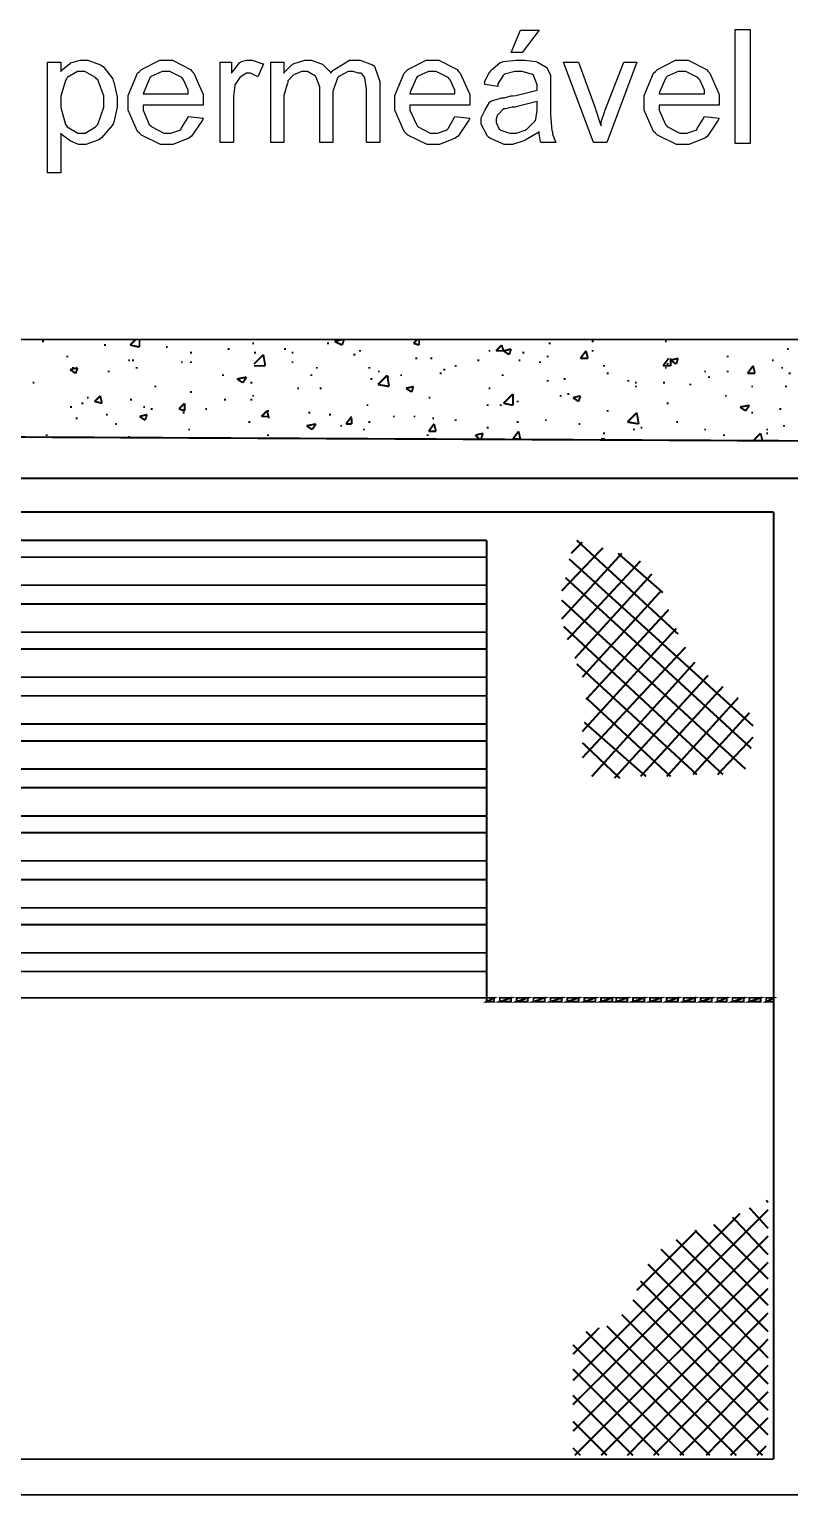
# Model space of a CAD drawing. Header units: metres. Extents: x 3290 to 4536, y 1562 to 1983.
# Drawn here: x 4030.43 to 4039.74, y 1729.3 to 1747.25 of the extents above; entities that cross this region are included whole.
import ezdxf

# ---------------------------------------------------------------- set-up
doc = ezdxf.new("R2010")
doc.units = ezdxf.units.M
for name, color, linetype in [('C00-00-00-BLACK', 7, 'Continuous'), ('C00-FF-00', 3, 'Continuous'), ('CFF-7E-00', 30, 'Continuous')]:
    doc.layers.add(name, color=color, linetype=linetype)

msp = doc.modelspace()

# ---------------------------------------------------------------- linework, layer by layer
at = {"layer": 'C00-00-00-BLACK', "const_width": 0.0229}
for points in [[(4014.67, 1743.451), (4070.324, 1743.451)], [(4030.588, 1743.428), (4030.611, 1743.428)], [(4031.346, 1743.383), (4031.37, 1743.383)], [(4031.667, 1743.383), (4031.736, 1743.451)], [(4031.667, 1743.383), (4031.782, 1743.359)], [(4031.782, 1743.359), (4031.782, 1743.451)], [(4032.105, 1743.359), (4032.127, 1743.359)], [(4032.862, 1743.335), (4032.885, 1743.335)], [(4033.161, 1743.405), (4033.183, 1743.405)], [(4033.55, 1743.335), (4033.575, 1743.335)], [(4034.079, 1743.405), (4034.102, 1743.405)], [(4034.17, 1743.428), (4034.262, 1743.451)], [(4034.17, 1743.428), (4034.262, 1743.383)], [(4034.262, 1743.383), (4034.285, 1743.451)], [(4035.136, 1743.405), (4035.182, 1743.451)], [(4035.136, 1743.405), (4035.206, 1743.383)], [(4035.206, 1743.383), (4035.206, 1743.451)], [(4035.297, 1743.451), (4035.32, 1743.451)], [(4036.147, 1743.312), (4036.215, 1743.383)], [(4036.238, 1743.312), (4036.215, 1743.383)], [(4036.238, 1743.312), (4036.33, 1743.335)], [(4036.307, 1743.266), (4036.33, 1743.335)], [(4036.79, 1743.405), (4036.813, 1743.405)], [(4037.318, 1743.428), (4037.34, 1743.428)], [(4038.213, 1743.428), (4038.236, 1743.428)], [(4039.706, 1743.335), (4039.729, 1743.335)], [(4030.887, 1743.243), (4030.909, 1743.243)], [(4031.644, 1743.197), (4031.667, 1743.197)], [(4031.691, 1743.197), (4031.714, 1743.197)], [(4032.288, 1743.174), (4032.311, 1743.174)], [(4032.402, 1743.289), (4032.425, 1743.289)], [(4032.402, 1743.174), (4032.425, 1743.174)], [(4033.183, 1743.289), (4033.206, 1743.289)], [(4033.183, 1743.151), (4033.298, 1743.266)], [(4033.321, 1743.129), (4033.298, 1743.266)], [(4033.643, 1743.289), (4033.666, 1743.289)], [(4033.643, 1743.174), (4033.666, 1743.174)], [(4034.401, 1743.266), (4034.424, 1743.266)], [(4034.47, 1743.312), (4034.493, 1743.312)], [(4035.159, 1743.221), (4035.182, 1743.221)], [(4035.343, 1743.221), (4035.366, 1743.221)], [(4035.918, 1743.197), (4035.941, 1743.197)], [(4036.055, 1743.312), (4036.078, 1743.312)], [(4036.147, 1743.312), (4036.238, 1743.312)], [(4036.238, 1743.312), (4036.307, 1743.266)], [(4036.422, 1743.197), (4036.444, 1743.197)], [(4036.468, 1743.289), (4036.491, 1743.289)], [(4036.674, 1743.174), (4036.698, 1743.174)], [(4036.767, 1743.243), (4036.79, 1743.243)], [(4037.179, 1743.221), (4037.248, 1743.312)], [(4037.179, 1743.221), (4037.271, 1743.221)], [(4037.271, 1743.221), (4037.248, 1743.312)], [(4037.318, 1743.312), (4037.34, 1743.312)], [(4038.19, 1743.129), (4038.26, 1743.221)], [(4038.284, 1743.129), (4038.284, 1743.221)], [(4038.284, 1743.197), (4038.375, 1743.221)], [(4038.284, 1743.197), (4038.352, 1743.151)], [(4038.352, 1743.151), (4038.375, 1743.221)], [(4038.971, 1743.243), (4038.994, 1743.243)], [(4039.523, 1743.197), (4039.545, 1743.197)], [(4030.932, 1743.083), (4031.024, 1743.105)], [(4030.932, 1743.083), (4031.001, 1743.037)], [(4030.955, 1743.105), (4030.978, 1743.105)], [(4031.001, 1743.037), (4031.024, 1743.105)], [(4031.392, 1743.06), (4031.415, 1743.06)], [(4031.736, 1743.105), (4031.759, 1743.105)], [(4032.793, 1743.014), (4032.817, 1743.014)], [(4032.977, 1742.968), (4033.092, 1742.991)], [(4033.046, 1742.922), (4033.092, 1742.991)], [(4033.183, 1743.129), (4033.321, 1743.129)], [(4033.183, 1743.129), (4033.206, 1743.129)], [(4033.873, 1743.014), (4033.896, 1743.014)], [(4033.941, 1743.105), (4033.964, 1743.105)], [(4034.585, 1743.105), (4034.608, 1743.105)], [(4034.7, 1743.06), (4034.723, 1743.06)], [(4034.7, 1742.9), (4034.814, 1743.014)], [(4034.837, 1742.876), (4034.814, 1743.014)], [(4034.814, 1742.991), (4034.837, 1742.991)], [(4034.974, 1743.014), (4034.997, 1743.014)], [(4035.457, 1743.037), (4035.48, 1743.037)], [(4035.503, 1743.083), (4035.526, 1743.083)], [(4035.641, 1743.129), (4035.664, 1743.129)], [(4036.215, 1743.014), (4036.238, 1743.014)], [(4037.455, 1743.129), (4037.48, 1743.129)], [(4037.502, 1743.037), (4037.525, 1743.037)], [(4038.19, 1743.129), (4038.284, 1743.129)], [(4038.213, 1743.105), (4038.236, 1743.105)], [(4038.236, 1743.151), (4038.26, 1743.151)], [(4038.696, 1743.06), (4038.718, 1743.06)], [(4038.742, 1742.991), (4038.764, 1742.991)], [(4038.971, 1743.06), (4038.994, 1743.06)], [(4039.224, 1743.037), (4039.293, 1743.129)], [(4039.224, 1743.037), (4039.316, 1743.037)], [(4039.316, 1743.037), (4039.293, 1743.129)], [(4039.637, 1743.105), (4039.66, 1743.105)], [(4039.729, 1743.037), (4039.752, 1743.037)], [(4030.474, 1742.922), (4030.496, 1742.922)], [(4031.965, 1742.876), (4031.988, 1742.876)], [(4032.402, 1742.808), (4032.425, 1742.808)], [(4032.977, 1742.968), (4033.046, 1742.922)], [(4033.138, 1742.922), (4033.161, 1742.922)], [(4033.712, 1742.854), (4033.735, 1742.854)], [(4033.988, 1742.854), (4034.01, 1742.854)], [(4034.608, 1742.968), (4034.631, 1742.968)], [(4034.7, 1742.9), (4034.837, 1742.876)], [(4035.044, 1742.854), (4035.136, 1742.876)], [(4035.044, 1742.854), (4035.112, 1742.808)], [(4035.112, 1742.808), (4035.136, 1742.876)], [(4036.055, 1742.854), (4036.078, 1742.854)], [(4036.767, 1742.945), (4036.79, 1742.945)], [(4036.974, 1742.968), (4036.997, 1742.968)], [(4037.754, 1742.945), (4037.777, 1742.945)], [(4037.846, 1742.922), (4037.869, 1742.922)], [(4037.846, 1742.876), (4037.869, 1742.876)], [(4038.19, 1742.922), (4038.213, 1742.922)], [(4038.513, 1742.9), (4038.535, 1742.9)], [(4039.271, 1742.876), (4039.293, 1742.876)], [(4039.683, 1742.876), (4039.706, 1742.876)], [(4030.932, 1742.624), (4030.955, 1742.624)], [(4031.07, 1742.67), (4031.093, 1742.67)], [(4031.139, 1742.739), (4031.161, 1742.739)], [(4031.231, 1742.693), (4031.301, 1742.761)], [(4031.231, 1742.693), (4031.323, 1742.67)], [(4031.323, 1742.67), (4031.301, 1742.761)], [(4031.667, 1742.716), (4031.691, 1742.716)], [(4031.828, 1742.624), (4031.851, 1742.624)], [(4032.265, 1742.601), (4032.334, 1742.67)], [(4032.334, 1742.578), (4032.334, 1742.67)], [(4032.817, 1742.716), (4032.84, 1742.716)], [(4033.138, 1742.716), (4033.161, 1742.716)], [(4033.161, 1742.761), (4033.183, 1742.761)], [(4034.561, 1742.647), (4034.585, 1742.647)], [(4035.32, 1742.739), (4035.343, 1742.739)], [(4036.032, 1742.647), (4036.055, 1742.647)], [(4036.192, 1742.647), (4036.215, 1742.647)], [(4036.238, 1742.67), (4036.353, 1742.785)], [(4036.238, 1742.67), (4036.353, 1742.647)], [(4036.353, 1742.647), (4036.353, 1742.785)], [(4036.399, 1742.693), (4036.422, 1742.693)], [(4036.927, 1742.761), (4036.95, 1742.761)], [(4037.019, 1742.785), (4037.042, 1742.785)], [(4037.088, 1742.739), (4037.179, 1742.761)], [(4037.088, 1742.739), (4037.157, 1742.693)], [(4037.157, 1742.693), (4037.179, 1742.761)], [(4038.236, 1742.67), (4038.26, 1742.67)], [(4038.948, 1742.761), (4038.971, 1742.761)], [(4039.133, 1742.624), (4039.248, 1742.647)], [(4039.133, 1742.624), (4039.201, 1742.578)], [(4039.201, 1742.578), (4039.248, 1742.647)], [(4031.001, 1742.487), (4031.024, 1742.487)], [(4031.37, 1742.532), (4031.392, 1742.532)], [(4031.782, 1742.509), (4031.874, 1742.532)], [(4031.782, 1742.509), (4031.851, 1742.464)], [(4031.851, 1742.464), (4031.874, 1742.532)], [(4031.92, 1742.601), (4031.943, 1742.601)], [(4032.265, 1742.601), (4032.334, 1742.578)], [(4032.311, 1742.556), (4032.334, 1742.556)], [(4032.586, 1742.601), (4032.609, 1742.601)], [(4033.114, 1742.441), (4033.138, 1742.441)], [(4033.275, 1742.509), (4033.343, 1742.578)], [(4033.275, 1742.509), (4033.367, 1742.509)], [(4033.367, 1742.487), (4033.343, 1742.578)], [(4033.343, 1742.578), (4033.367, 1742.578)], [(4033.85, 1742.556), (4033.873, 1742.556)], [(4034.102, 1742.532), (4034.125, 1742.532)], [(4034.309, 1742.418), (4034.379, 1742.509)], [(4034.379, 1742.418), (4034.379, 1742.487)], [(4034.585, 1742.441), (4034.608, 1742.441)], [(4034.883, 1742.509), (4034.906, 1742.509)], [(4035.136, 1742.509), (4035.159, 1742.509)], [(4035.366, 1742.487), (4035.388, 1742.487)], [(4035.641, 1742.464), (4035.664, 1742.464)], [(4036.399, 1742.441), (4036.422, 1742.441)], [(4036.744, 1742.464), (4036.767, 1742.464)], [(4037.502, 1742.578), (4037.525, 1742.578)], [(4037.754, 1742.441), (4037.869, 1742.556)], [(4037.754, 1742.441), (4037.893, 1742.418)], [(4037.893, 1742.418), (4037.869, 1742.556)], [(4038.352, 1742.441), (4038.375, 1742.441)], [(4039.271, 1742.556), (4039.293, 1742.556)], [(4039.614, 1742.601), (4039.637, 1742.601)], [(4020.849, 1742.303), (4039.96, 1742.21)], [(4030.634, 1742.28), (4030.657, 1742.28)], [(4031.484, 1742.418), (4031.507, 1742.418)], [(4031.644, 1742.257), (4031.667, 1742.257)], [(4032.379, 1742.349), (4032.402, 1742.349)], [(4033.343, 1742.28), (4033.367, 1742.28)], [(4033.827, 1742.395), (4033.941, 1742.418)], [(4033.827, 1742.395), (4033.896, 1742.349)], [(4033.896, 1742.349), (4033.941, 1742.418)], [(4034.239, 1742.395), (4034.262, 1742.395)], [(4034.309, 1742.418), (4034.379, 1742.418)], [(4034.516, 1742.349), (4034.539, 1742.349)], [(4035.297, 1742.28), (4035.32, 1742.28)], [(4035.32, 1742.327), (4035.388, 1742.418)], [(4035.32, 1742.327), (4035.411, 1742.327)], [(4035.411, 1742.327), (4035.388, 1742.418)], [(4035.893, 1742.28), (4035.986, 1742.303)], [(4035.893, 1742.28), (4035.941, 1742.233)], [(4035.963, 1742.233), (4035.986, 1742.303)], [(4036.032, 1742.372), (4036.055, 1742.372)], [(4036.353, 1742.233), (4036.422, 1742.327)], [(4036.444, 1742.233), (4036.422, 1742.327)], [(4037.157, 1742.418), (4037.179, 1742.418)], [(4037.455, 1742.303), (4037.48, 1742.303)], [(4037.823, 1742.349), (4037.846, 1742.349)], [(4037.915, 1742.372), (4037.938, 1742.372)], [(4038.696, 1742.349), (4038.718, 1742.349)], [(4038.925, 1742.28), (4038.948, 1742.28)], [(4039.293, 1742.21), (4039.385, 1742.303)], [(4039.408, 1742.21), (4039.385, 1742.303)], [(4039.453, 1742.349), (4039.477, 1742.349)], [(4039.453, 1742.303), (4039.477, 1742.303)], [(4039.66, 1742.395), (4039.683, 1742.395)], [(4036.353, 1742.233), (4036.444, 1742.233)], [(4037.432, 1742.233), (4037.455, 1742.233)], [(4037.455, 1742.233), (4037.48, 1742.233)], [(4039.96, 1741.752), (4020.849, 1741.752)], [(4039.545, 1741.339), (4021.286, 1741.339)], [(4039.545, 1729.745), (4039.545, 1741.339)], [(4036.032, 1740.994), (4024.777, 1740.994)], [(4036.032, 1735.392), (4036.032, 1740.994)], [(4036.95, 1740.375), (4037.455, 1740.902)], [(4036.95, 1740.029), (4037.686, 1740.833)], [(4037.065, 1740.833), (4037.203, 1740.971)], [(4038.375, 1739.846), (4037.134, 1740.994)], [(4038.19, 1740.352), (4037.64, 1740.833)], [(4037.019, 1739.777), (4037.915, 1740.741)], [(4039.293, 1738.721), (4037.042, 1740.764)], [(4039.271, 1738.446), (4036.997, 1740.535)], [(4037.111, 1739.548), (4038.053, 1740.581)], [(4037.203, 1739.318), (4038.167, 1740.375)], [(4039.201, 1738.193), (4036.95, 1740.26)], [(4037.248, 1739.044), (4038.26, 1740.145)], [(4038.925, 1738.125), (4036.974, 1739.938)], [(4037.203, 1738.653), (4038.352, 1739.914)], [(4037.203, 1738.331), (4038.466, 1739.685)], [(4038.604, 1738.125), (4037.134, 1739.48)], [(4037.318, 1738.102), (4038.581, 1739.502)], [(4037.594, 1738.08), (4038.742, 1739.341)], [(4037.915, 1738.102), (4038.925, 1739.204)], [(4038.284, 1738.102), (4037.248, 1739.067)], [(4038.236, 1738.102), (4039.111, 1739.067)], [(4038.558, 1738.125), (4039.248, 1738.882)], [(4037.983, 1738.102), (4037.226, 1738.766)], [(4037.662, 1738.08), (4037.203, 1738.515)], [(4038.857, 1738.125), (4039.293, 1738.584)], [(4036.032, 1735.392), (4024.777, 1735.392)], [(4037.088, 1730.412), (4039.477, 1732.798)], [(4037.088, 1730.709), (4039.133, 1732.753)], [(4039.477, 1732.569), (4039.248, 1732.822)], [(4039.477, 1732.89), (4039.453, 1732.914)], [(4039.477, 1731.949), (4038.81, 1732.616)], [(4039.477, 1732.247), (4039.041, 1732.707)], [(4037.088, 1730.089), (4039.477, 1732.478)], [(4037.869, 1731.812), (4038.604, 1732.547)], [(4039.477, 1731.307), (4038.352, 1732.432)], [(4039.477, 1731.628), (4038.581, 1732.547)], [(4039.477, 1730.985), (4038.167, 1732.316)], [(4037.111, 1729.791), (4039.477, 1732.155)], [(4039.477, 1730.664), (4038.006, 1732.133)], [(4039.477, 1730.343), (4037.915, 1731.926)], [(4037.432, 1729.791), (4039.477, 1731.834)], [(4039.477, 1730.043), (4037.823, 1731.697)], [(4039.408, 1729.791), (4037.686, 1731.514)], [(4037.754, 1729.791), (4039.477, 1731.536)], [(4037.088, 1731.031), (4037.409, 1731.353)], [(4038.764, 1729.791), (4037.248, 1731.307)], [(4039.087, 1729.791), (4037.502, 1731.376)], [(4038.444, 1729.791), (4037.088, 1731.145)], [(4038.075, 1729.791), (4039.477, 1731.214)], [(4038.144, 1729.791), (4037.088, 1730.847)], [(4038.397, 1729.791), (4039.477, 1730.893)], [(4037.823, 1729.791), (4037.088, 1730.526)], [(4038.718, 1729.791), (4039.477, 1730.572)], [(4039.017, 1729.791), (4039.477, 1730.251)], [(4037.502, 1729.791), (4037.088, 1730.205)], [(4037.179, 1729.791), (4037.088, 1729.882)], [(4039.34, 1729.791), (4039.453, 1729.906)], [(4039.545, 1729.745), (4021.286, 1729.745)], [(4039.96, 1729.309), (4020.849, 1729.309)]]:
    msp.add_lwpolyline(points, dxfattribs=at)
at = {"layer": 'C00-FF-00', "const_width": 0.0229}
for points in [[(4036.032, 1740.787), (4024.777, 1740.787)], [(4036.032, 1740.444), (4024.777, 1740.444)], [(4036.032, 1740.214), (4024.777, 1740.214)], [(4036.032, 1739.869), (4024.777, 1739.869)], [(4036.032, 1739.662), (4024.777, 1739.662)], [(4036.032, 1739.318), (4024.777, 1739.318)], [(4036.032, 1739.089), (4024.777, 1739.089)], [(4036.032, 1738.744), (4024.777, 1738.744)], [(4036.032, 1738.537), (4024.777, 1738.537)], [(4036.032, 1738.193), (4024.777, 1738.193)], [(4036.032, 1737.964), (4024.777, 1737.964)], [(4036.032, 1737.619), (4024.777, 1737.619)], [(4036.032, 1737.413), (4024.777, 1737.413)], [(4036.032, 1737.069), (4024.777, 1737.069)], [(4036.032, 1736.839), (4024.777, 1736.839)], [(4036.032, 1736.494), (4024.777, 1736.494)], [(4036.032, 1736.288), (4024.777, 1736.288)], [(4036.032, 1735.944), (4024.777, 1735.944)], [(4036.032, 1735.715), (4024.777, 1735.715)], [(4039.545, 1735.392), (4039.545, 1735.346)]]:
    msp.add_lwpolyline(points, dxfattribs=at)
for points in [[(4036.032, 1735.346), (4036.124, 1735.392), (4036.124, 1735.346), (4036.032, 1735.346)], [(4036.032, 1735.392), (4036.032, 1735.346), (4036.124, 1735.392), (4036.032, 1735.392)], [(4036.192, 1735.346), (4036.33, 1735.392), (4036.33, 1735.346), (4036.192, 1735.346)], [(4036.192, 1735.392), (4036.192, 1735.346), (4036.33, 1735.392), (4036.192, 1735.392)], [(4036.399, 1735.346), (4036.536, 1735.392), (4036.536, 1735.346), (4036.399, 1735.346)], [(4036.399, 1735.392), (4036.399, 1735.346), (4036.536, 1735.392), (4036.399, 1735.392)], [(4036.605, 1735.346), (4036.743, 1735.392), (4036.743, 1735.346), (4036.605, 1735.346)], [(4036.605, 1735.392), (4036.605, 1735.346), (4036.743, 1735.392), (4036.605, 1735.392)], [(4036.813, 1735.346), (4036.95, 1735.392), (4036.95, 1735.346), (4036.813, 1735.346)], [(4036.813, 1735.392), (4036.813, 1735.346), (4036.95, 1735.392), (4036.813, 1735.392)], [(4037.019, 1735.346), (4037.157, 1735.392), (4037.157, 1735.346), (4037.019, 1735.346)], [(4037.019, 1735.392), (4037.019, 1735.346), (4037.157, 1735.392), (4037.019, 1735.392)], [(4037.226, 1735.346), (4037.363, 1735.392), (4037.363, 1735.346), (4037.226, 1735.346)], [(4037.226, 1735.392), (4037.226, 1735.346), (4037.363, 1735.392), (4037.226, 1735.392)], [(4037.432, 1735.346), (4037.57, 1735.392), (4037.57, 1735.346), (4037.432, 1735.346)], [(4037.432, 1735.392), (4037.432, 1735.346), (4037.57, 1735.392), (4037.432, 1735.392)], [(4037.617, 1735.346), (4037.754, 1735.392), (4037.754, 1735.346), (4037.617, 1735.346)], [(4037.617, 1735.392), (4037.617, 1735.346), (4037.754, 1735.392), (4037.617, 1735.392)], [(4037.823, 1735.346), (4037.961, 1735.392), (4037.961, 1735.346), (4037.823, 1735.346)], [(4037.823, 1735.392), (4037.823, 1735.346), (4037.961, 1735.392), (4037.823, 1735.392)], [(4038.03, 1735.346), (4038.167, 1735.392), (4038.167, 1735.346), (4038.03, 1735.346)], [(4038.03, 1735.392), (4038.03, 1735.346), (4038.167, 1735.392), (4038.03, 1735.392)], [(4038.236, 1735.346), (4038.373, 1735.392), (4038.373, 1735.346), (4038.236, 1735.346)], [(4038.236, 1735.392), (4038.236, 1735.346), (4038.373, 1735.392), (4038.236, 1735.392)], [(4038.444, 1735.346), (4038.581, 1735.392), (4038.581, 1735.346), (4038.444, 1735.346)], [(4038.444, 1735.392), (4038.444, 1735.346), (4038.581, 1735.392), (4038.444, 1735.392)], [(4038.65, 1735.346), (4038.788, 1735.392), (4038.788, 1735.346), (4038.65, 1735.346)], [(4038.65, 1735.392), (4038.65, 1735.346), (4038.788, 1735.392), (4038.65, 1735.392)], [(4038.857, 1735.346), (4038.971, 1735.392), (4038.971, 1735.346), (4038.857, 1735.346)], [(4038.857, 1735.392), (4038.857, 1735.346), (4038.971, 1735.392), (4038.857, 1735.392)], [(4039.041, 1735.346), (4039.179, 1735.392), (4039.179, 1735.346), (4039.041, 1735.346)], [(4039.041, 1735.392), (4039.041, 1735.346), (4039.179, 1735.392), (4039.041, 1735.392)], [(4039.248, 1735.346), (4039.385, 1735.392), (4039.385, 1735.346), (4039.248, 1735.346)], [(4039.248, 1735.392), (4039.248, 1735.346), (4039.385, 1735.392), (4039.248, 1735.392)], [(4039.453, 1735.346), (4039.545, 1735.392), (4039.545, 1735.346), (4039.453, 1735.346)], [(4039.453, 1735.392), (4039.453, 1735.346), (4039.545, 1735.392), (4039.453, 1735.392)]]:
    msp.add_lwpolyline(points, close=True, dxfattribs=at)
at = {"layer": 'C00-FF-00'}
for points in [[(4036.032, 1735.392), (4036.032, 1735.346), (4036.124, 1735.392), (4036.032, 1735.392)], [(4036.032, 1735.346), (4036.124, 1735.392), (4036.124, 1735.346), (4036.032, 1735.346)], [(4036.192, 1735.392), (4036.192, 1735.346), (4036.33, 1735.392), (4036.192, 1735.392)], [(4036.192, 1735.346), (4036.33, 1735.392), (4036.33, 1735.346), (4036.192, 1735.346)], [(4036.399, 1735.392), (4036.399, 1735.346), (4036.536, 1735.392), (4036.399, 1735.392)], [(4036.399, 1735.346), (4036.536, 1735.392), (4036.536, 1735.346), (4036.399, 1735.346)], [(4036.605, 1735.392), (4036.605, 1735.346), (4036.743, 1735.392), (4036.605, 1735.392)], [(4036.605, 1735.346), (4036.743, 1735.392), (4036.743, 1735.346), (4036.605, 1735.346)], [(4036.813, 1735.392), (4036.813, 1735.346), (4036.95, 1735.392), (4036.813, 1735.392)], [(4036.813, 1735.346), (4036.95, 1735.392), (4036.95, 1735.346), (4036.813, 1735.346)], [(4037.019, 1735.392), (4037.019, 1735.346), (4037.157, 1735.392), (4037.019, 1735.392)], [(4037.019, 1735.346), (4037.157, 1735.392), (4037.157, 1735.346), (4037.019, 1735.346)], [(4037.226, 1735.392), (4037.226, 1735.346), (4037.363, 1735.392), (4037.226, 1735.392)], [(4037.226, 1735.346), (4037.363, 1735.392), (4037.363, 1735.346), (4037.226, 1735.346)], [(4037.432, 1735.392), (4037.432, 1735.346), (4037.57, 1735.392), (4037.432, 1735.392)], [(4037.432, 1735.346), (4037.57, 1735.392), (4037.57, 1735.346), (4037.432, 1735.346)], [(4037.617, 1735.392), (4037.617, 1735.346), (4037.754, 1735.392), (4037.617, 1735.392)], [(4037.617, 1735.346), (4037.754, 1735.392), (4037.754, 1735.346), (4037.617, 1735.346)], [(4037.823, 1735.392), (4037.823, 1735.346), (4037.961, 1735.392), (4037.823, 1735.392)], [(4037.823, 1735.346), (4037.961, 1735.392), (4037.961, 1735.346), (4037.823, 1735.346)], [(4038.03, 1735.392), (4038.03, 1735.346), (4038.167, 1735.392), (4038.03, 1735.392)], [(4038.03, 1735.346), (4038.167, 1735.392), (4038.167, 1735.346), (4038.03, 1735.346)], [(4038.236, 1735.392), (4038.236, 1735.346), (4038.373, 1735.392), (4038.236, 1735.392)], [(4038.236, 1735.346), (4038.373, 1735.392), (4038.373, 1735.346), (4038.236, 1735.346)], [(4038.444, 1735.392), (4038.444, 1735.346), (4038.581, 1735.392), (4038.444, 1735.392)], [(4038.444, 1735.346), (4038.581, 1735.392), (4038.581, 1735.346), (4038.444, 1735.346)], [(4038.65, 1735.392), (4038.65, 1735.346), (4038.788, 1735.392), (4038.65, 1735.392)], [(4038.65, 1735.346), (4038.788, 1735.392), (4038.788, 1735.346), (4038.65, 1735.346)], [(4038.857, 1735.392), (4038.857, 1735.346), (4038.971, 1735.392), (4038.857, 1735.392)], [(4038.857, 1735.346), (4038.971, 1735.392), (4038.971, 1735.346), (4038.857, 1735.346)], [(4039.041, 1735.392), (4039.041, 1735.346), (4039.179, 1735.392), (4039.041, 1735.392)], [(4039.041, 1735.346), (4039.179, 1735.392), (4039.179, 1735.346), (4039.041, 1735.346)], [(4039.248, 1735.392), (4039.248, 1735.346), (4039.385, 1735.392), (4039.248, 1735.392)], [(4039.248, 1735.346), (4039.385, 1735.392), (4039.385, 1735.346), (4039.248, 1735.346)], [(4039.453, 1735.392), (4039.453, 1735.346), (4039.545, 1735.392), (4039.453, 1735.392)], [(4039.453, 1735.346), (4039.545, 1735.392), (4039.545, 1735.346), (4039.453, 1735.346)]]:
    msp.add_lwpolyline(points, close=True, dxfattribs=at)
at = {"layer": 'CFF-7E-00'}
for points in [[(4036.33, 1746.964), (4036.444, 1747.238), (4036.674, 1747.238), (4036.468, 1746.964), (4036.33, 1746.964)], [(4039.075, 1747.248), (4039.259, 1747.248), (4039.259, 1745.85), (4039.075, 1745.85), (4039.075, 1747.248)], [(4030.657, 1745.493), (4030.657, 1746.848), (4030.818, 1746.848), (4030.818, 1746.733), (4030.823, 1746.745), (4030.92, 1746.82), (4030.932, 1746.825), (4030.943, 1746.837), (4031.055, 1746.871), (4031.093, 1746.871), (4031.15, 1746.871), (4031.306, 1746.815), (4031.323, 1746.803), (4031.335, 1746.792), (4031.455, 1746.642), (4031.461, 1746.617), (4031.467, 1746.601), (4031.507, 1746.424), (4031.507, 1746.366), (4031.507, 1746.297), (4031.467, 1746.113), (4031.461, 1746.09), (4031.449, 1746.073), (4031.318, 1745.919), (4031.301, 1745.907), (4031.283, 1745.896), (4031.123, 1745.838), (4031.07, 1745.838), (4031.035, 1745.838), (4030.943, 1745.879), (4030.932, 1745.884), (4030.92, 1745.89), (4030.823, 1745.965), (4030.818, 1745.976), (4030.818, 1745.493), (4030.657, 1745.493)], [(4032.379, 1746.182), (4032.563, 1746.16), (4032.551, 1746.137), (4032.42, 1745.942), (4032.402, 1745.93), (4032.385, 1745.918), (4032.191, 1745.838), (4032.127, 1745.838), (4032.04, 1745.838), (4031.805, 1745.954), (4031.782, 1745.976), (4031.759, 1745.999), (4031.644, 1746.257), (4031.644, 1746.342), (4031.644, 1746.44), (4031.759, 1746.711), (4031.782, 1746.733), (4031.805, 1746.757), (4032.029, 1746.871), (4032.105, 1746.871), (4032.185, 1746.871), (4032.408, 1746.757), (4032.425, 1746.733), (4032.448, 1746.711), (4032.563, 1746.452), (4032.563, 1746.366), (4032.563, 1746.354), (4032.563, 1746.329), (4032.563, 1746.32), (4031.828, 1746.32), (4031.828, 1746.257), (4031.902, 1746.085), (4031.92, 1746.068), (4031.931, 1746.056), (4032.078, 1745.976), (4032.127, 1745.976), (4032.167, 1745.976), (4032.276, 1746.016), (4032.288, 1746.021), (4032.293, 1746.034), (4032.373, 1746.165), (4032.379, 1746.182)], [(4032.77, 1745.861), (4032.77, 1746.848), (4032.908, 1746.848), (4032.908, 1746.711), (4032.92, 1746.728), (4033.011, 1746.843), (4033.023, 1746.848), (4033.028, 1746.854), (4033.093, 1746.871), (4033.114, 1746.871), (4033.16, 1746.871), (4033.281, 1746.831), (4033.298, 1746.825), (4033.229, 1746.665), (4033.223, 1746.671), (4033.141, 1746.711), (4033.114, 1746.711), (4033.091, 1746.711), (4033.028, 1746.671), (4033.023, 1746.665), (4033.011, 1746.659), (4032.959, 1746.584), (4032.954, 1746.573), (4032.948, 1746.561), (4032.932, 1746.432), (4032.932, 1746.389), (4032.932, 1745.861), (4032.77, 1745.861)], [(4033.39, 1745.861), (4033.39, 1746.848), (4033.55, 1746.848), (4033.55, 1746.711), (4033.556, 1746.723), (4033.654, 1746.82), (4033.666, 1746.825), (4033.677, 1746.831), (4033.806, 1746.871), (4033.85, 1746.871), (4033.889, 1746.871), (4033.998, 1746.831), (4034.01, 1746.825), (4034.021, 1746.82), (4034.119, 1746.723), (4034.125, 1746.711), (4034.142, 1746.74), (4034.353, 1746.871), (4034.424, 1746.871), (4034.481, 1746.871), (4034.636, 1746.815), (4034.653, 1746.803), (4034.664, 1746.786), (4034.723, 1746.609), (4034.723, 1746.549), (4034.723, 1745.861), (4034.561, 1745.861), (4034.561, 1746.48), (4034.561, 1746.521), (4034.544, 1746.63), (4034.539, 1746.641), (4034.539, 1746.659), (4034.498, 1746.706), (4034.493, 1746.711), (4034.464, 1746.711), (4034.399, 1746.733), (4034.379, 1746.733), (4034.338, 1746.733), (4034.228, 1746.677), (4034.217, 1746.665), (4034.205, 1746.654), (4034.148, 1746.489), (4034.148, 1746.434), (4034.148, 1745.861), (4033.988, 1745.861), (4033.988, 1746.503), (4033.988, 1746.544), (4033.946, 1746.659), (4033.941, 1746.665), (4033.935, 1746.677), (4033.837, 1746.733), (4033.804, 1746.733), (4033.769, 1746.733), (4033.677, 1746.694), (4033.666, 1746.688), (4033.66, 1746.682), (4033.597, 1746.617), (4033.597, 1746.595), (4033.591, 1746.577), (4033.55, 1746.437), (4033.55, 1746.389), (4033.55, 1745.861), (4033.39, 1745.861)], [(4035.641, 1746.182), (4035.824, 1746.16), (4035.812, 1746.137), (4035.681, 1745.942), (4035.664, 1745.93), (4035.647, 1745.918), (4035.453, 1745.838), (4035.388, 1745.838), (4035.302, 1745.838), (4035.067, 1745.954), (4035.044, 1745.976), (4035.02, 1745.999), (4034.906, 1746.257), (4034.906, 1746.342), (4034.906, 1746.44), (4035.02, 1746.711), (4035.044, 1746.733), (4035.067, 1746.757), (4035.291, 1746.871), (4035.366, 1746.871), (4035.446, 1746.871), (4035.67, 1746.757), (4035.687, 1746.733), (4035.709, 1746.711), (4035.824, 1746.452), (4035.824, 1746.366), (4035.824, 1746.354), (4035.824, 1746.329), (4035.824, 1746.32), (4035.089, 1746.32), (4035.089, 1746.257), (4035.171, 1746.085), (4035.182, 1746.068), (4035.194, 1746.056), (4035.339, 1745.976), (4035.388, 1745.976), (4035.428, 1745.976), (4035.537, 1746.016), (4035.549, 1746.021), (4035.56, 1746.034), (4035.635, 1746.165), (4035.641, 1746.182)], [(4036.674, 1745.999), (4036.656, 1745.982), (4036.502, 1745.89), (4036.491, 1745.884), (4036.474, 1745.879), (4036.348, 1745.838), (4036.307, 1745.838), (4036.244, 1745.838), (4036.072, 1745.918), (4036.055, 1745.93), (4036.043, 1745.942), (4035.963, 1746.088), (4035.963, 1746.137), (4035.963, 1746.165), (4036.003, 1746.245), (4036.009, 1746.25), (4036.015, 1746.263), (4036.072, 1746.36), (4036.078, 1746.366), (4036.089, 1746.372), (4036.203, 1746.406), (4036.215, 1746.411), (4036.25, 1746.411), (4036.326, 1746.434), (4036.353, 1746.434), (4036.387, 1746.44), (4036.634, 1746.498), (4036.651, 1746.503), (4036.651, 1746.503), (4036.651, 1746.526), (4036.651, 1746.526), (4036.651, 1746.567), (4036.61, 1746.677), (4036.605, 1746.688), (4036.593, 1746.694), (4036.465, 1746.733), (4036.422, 1746.733), (4036.376, 1746.733), (4036.25, 1746.7), (4036.238, 1746.688), (4036.232, 1746.682), (4036.17, 1746.583), (4036.17, 1746.549), (4036.009, 1746.573), (4036.009, 1746.613), (4036.066, 1746.722), (4036.078, 1746.733), (4036.083, 1746.745), (4036.198, 1746.843), (4036.215, 1746.848), (4036.232, 1746.854), (4036.391, 1746.871), (4036.444, 1746.871), (4036.496, 1746.871), (4036.634, 1746.854), (4036.651, 1746.848), (4036.662, 1746.843), (4036.761, 1746.786), (4036.767, 1746.78), (4036.772, 1746.769), (4036.813, 1746.691), (4036.813, 1746.665), (4036.813, 1746.625), (4036.813, 1746.534), (4036.813, 1746.503), (4036.813, 1746.274), (4036.813, 1746.205), (4036.83, 1746.005), (4036.836, 1745.999), (4036.836, 1745.965), (4036.876, 1745.873), (4036.882, 1745.861), (4036.698, 1745.861), (4036.692, 1745.873), (4036.674, 1745.968), (4036.674, 1745.999)], [(4037.34, 1745.861), (4036.974, 1746.848), (4037.157, 1746.848), (4037.363, 1746.274), (4037.368, 1746.257), (4037.426, 1746.085), (4037.432, 1746.068), (4037.432, 1746.114), (4037.473, 1746.233), (4037.48, 1746.25), (4037.709, 1746.848), (4037.869, 1746.848), (4037.502, 1745.861), (4037.34, 1745.861)], [(4038.696, 1746.182), (4038.879, 1746.16), (4038.867, 1746.137), (4038.736, 1745.942), (4038.718, 1745.93), (4038.701, 1745.918), (4038.508, 1745.838), (4038.444, 1745.838), (4038.357, 1745.838), (4038.121, 1745.954), (4038.098, 1745.976), (4038.075, 1745.999), (4037.961, 1746.257), (4037.961, 1746.342), (4037.961, 1746.44), (4038.075, 1746.711), (4038.098, 1746.733), (4038.121, 1746.757), (4038.345, 1746.871), (4038.421, 1746.871), (4038.5, 1746.871), (4038.724, 1746.757), (4038.742, 1746.733), (4038.764, 1746.711), (4038.879, 1746.452), (4038.879, 1746.366), (4038.879, 1746.354), (4038.879, 1746.329), (4038.879, 1746.32), (4038.144, 1746.32), (4038.144, 1746.257), (4038.219, 1746.085), (4038.236, 1746.068), (4038.247, 1746.056), (4038.395, 1745.976), (4038.444, 1745.976), (4038.483, 1745.976), (4038.592, 1746.016), (4038.604, 1746.021), (4038.61, 1746.034), (4038.69, 1746.165), (4038.696, 1746.182)], [(4030.818, 1746.366), (4030.818, 1746.291), (4030.875, 1746.085), (4030.887, 1746.068), (4030.898, 1746.056), (4031.026, 1745.976), (4031.07, 1745.976), (4031.116, 1745.976), (4031.243, 1746.056), (4031.255, 1746.068), (4031.272, 1746.085), (4031.346, 1746.295), (4031.346, 1746.366), (4031.346, 1746.435), (4031.272, 1746.63), (4031.255, 1746.641), (4031.243, 1746.659), (4031.113, 1746.733), (4031.07, 1746.733), (4031.023, 1746.733), (4030.898, 1746.659), (4030.887, 1746.641), (4030.875, 1746.623), (4030.818, 1746.431), (4030.818, 1746.366)], [(4031.828, 1746.457), (4032.379, 1746.457), (4032.379, 1746.504), (4032.322, 1746.63), (4032.311, 1746.641), (4032.299, 1746.659), (4032.153, 1746.733), (4032.105, 1746.733), (4032.058, 1746.733), (4031.931, 1746.677), (4031.92, 1746.665), (4031.908, 1746.654), (4031.833, 1746.48), (4031.828, 1746.457)], [(4035.089, 1746.457), (4035.641, 1746.457), (4035.641, 1746.504), (4035.583, 1746.63), (4035.572, 1746.641), (4035.56, 1746.659), (4035.415, 1746.733), (4035.366, 1746.733), (4035.32, 1746.733), (4035.194, 1746.677), (4035.182, 1746.665), (4035.171, 1746.654), (4035.094, 1746.48), (4035.089, 1746.457)], [(4038.144, 1746.457), (4038.696, 1746.457), (4038.696, 1746.504), (4038.639, 1746.63), (4038.627, 1746.641), (4038.616, 1746.659), (4038.469, 1746.733), (4038.421, 1746.733), (4038.375, 1746.733), (4038.247, 1746.677), (4038.236, 1746.665), (4038.223, 1746.654), (4038.149, 1746.48), (4038.144, 1746.457)], [(4036.651, 1746.366), (4036.634, 1746.36), (4036.404, 1746.303), (4036.376, 1746.297), (4036.342, 1746.297), (4036.264, 1746.274), (4036.238, 1746.274), (4036.232, 1746.269), (4036.175, 1746.211), (4036.17, 1746.205), (4036.164, 1746.2), (4036.147, 1746.153), (4036.147, 1746.137), (4036.147, 1746.108), (4036.186, 1746.027), (4036.192, 1746.021), (4036.203, 1746.016), (4036.315, 1745.976), (4036.353, 1745.976), (4036.393, 1745.976), (4036.502, 1746.016), (4036.514, 1746.021), (4036.525, 1746.027), (4036.622, 1746.125), (4036.628, 1746.137), (4036.633, 1746.148), (4036.651, 1746.26), (4036.651, 1746.297), (4036.651, 1746.366)]]:
    msp.add_lwpolyline(points, close=True, dxfattribs=at)

doc.saveas('drawing.dxf')
